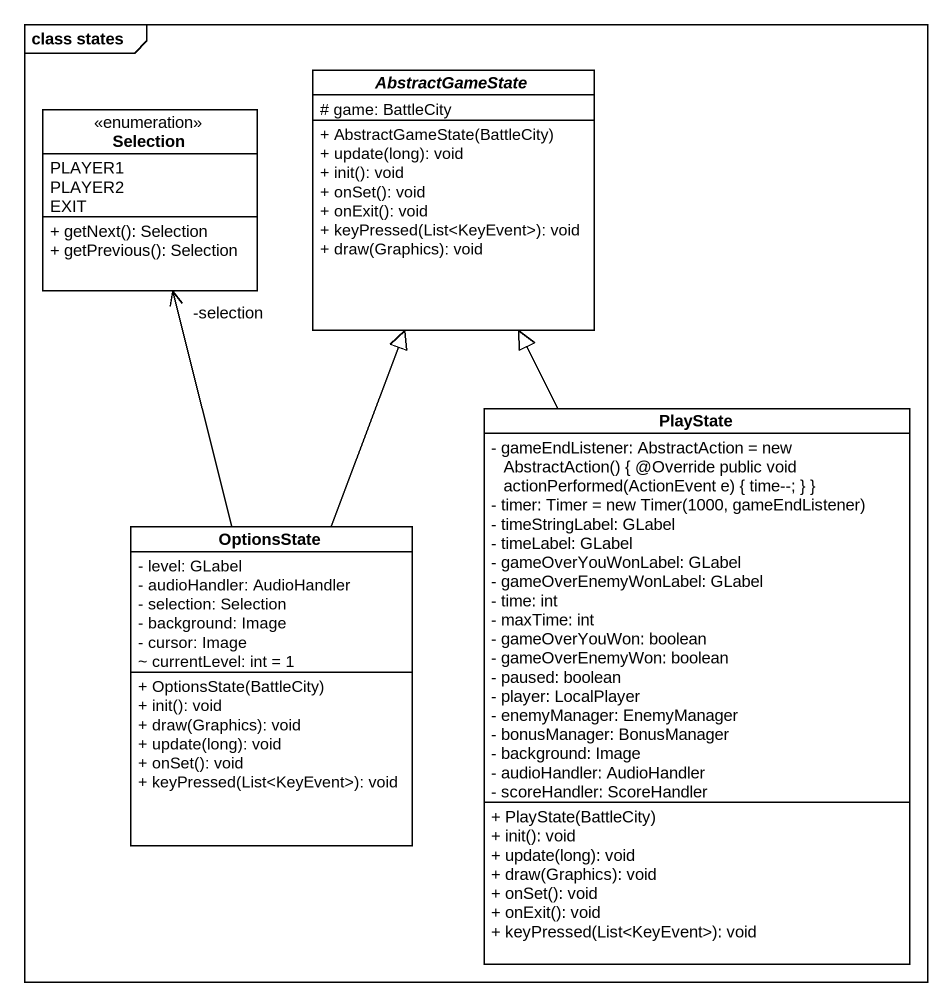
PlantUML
@startuml
mainframe class states
hide circle
hide empty members
skinparam classAttributeIconSize 0
enum Selection {
  PLAYER1
  PLAYER2
  EXIT
  + getNext(): Selection
  + getPrevious(): Selection
}
abstract class AbstractGameState {
  # game: BattleCity
  + AbstractGameState(BattleCity)
  + update(long): void
  + init(): void
  + onSet(): void
  + onExit(): void
  + keyPressed(List<KeyEvent>): void
  + draw(Graphics): void
}
class PlayState {
  {field} - gameEndListener: AbstractAction = new AbstractAction() { @Override public void actionPerformed(ActionEvent e) { time--; } }
  {field} - timer: Timer = new Timer(1000, gameEndListener)
  - timeStringLabel: GLabel
  - timeLabel: GLabel
  - gameOverYouWonLabel: GLabel
  - gameOverEnemyWonLabel: GLabel
  - time: int
  - maxTime: int
  - gameOverYouWon: boolean
  - gameOverEnemyWon: boolean
  - paused: boolean
  - player: LocalPlayer
  - enemyManager: EnemyManager
  - bonusManager: BonusManager
  - background: Image
  - audioHandler: AudioHandler
  - scoreHandler: ScoreHandler
  + PlayState(BattleCity)
  + init(): void
  + update(long): void
  + draw(Graphics): void
  + onSet(): void
  + onExit(): void
  + keyPressed(List<KeyEvent>): void
}
class OptionsState {
  - level: GLabel
  - audioHandler: AudioHandler
  - selection: Selection
  - background: Image
  - cursor: Image
  ~ currentLevel: int = 1
  + OptionsState(BattleCity)
  + init(): void
  + draw(Graphics): void
  + update(long): void
  + onSet(): void
  + keyPressed(List<KeyEvent>): void
}
PlayState -up-|> AbstractGameState
OptionsState -up-> "-selection" Selection
OptionsState -up-|> AbstractGameState
@enduml
